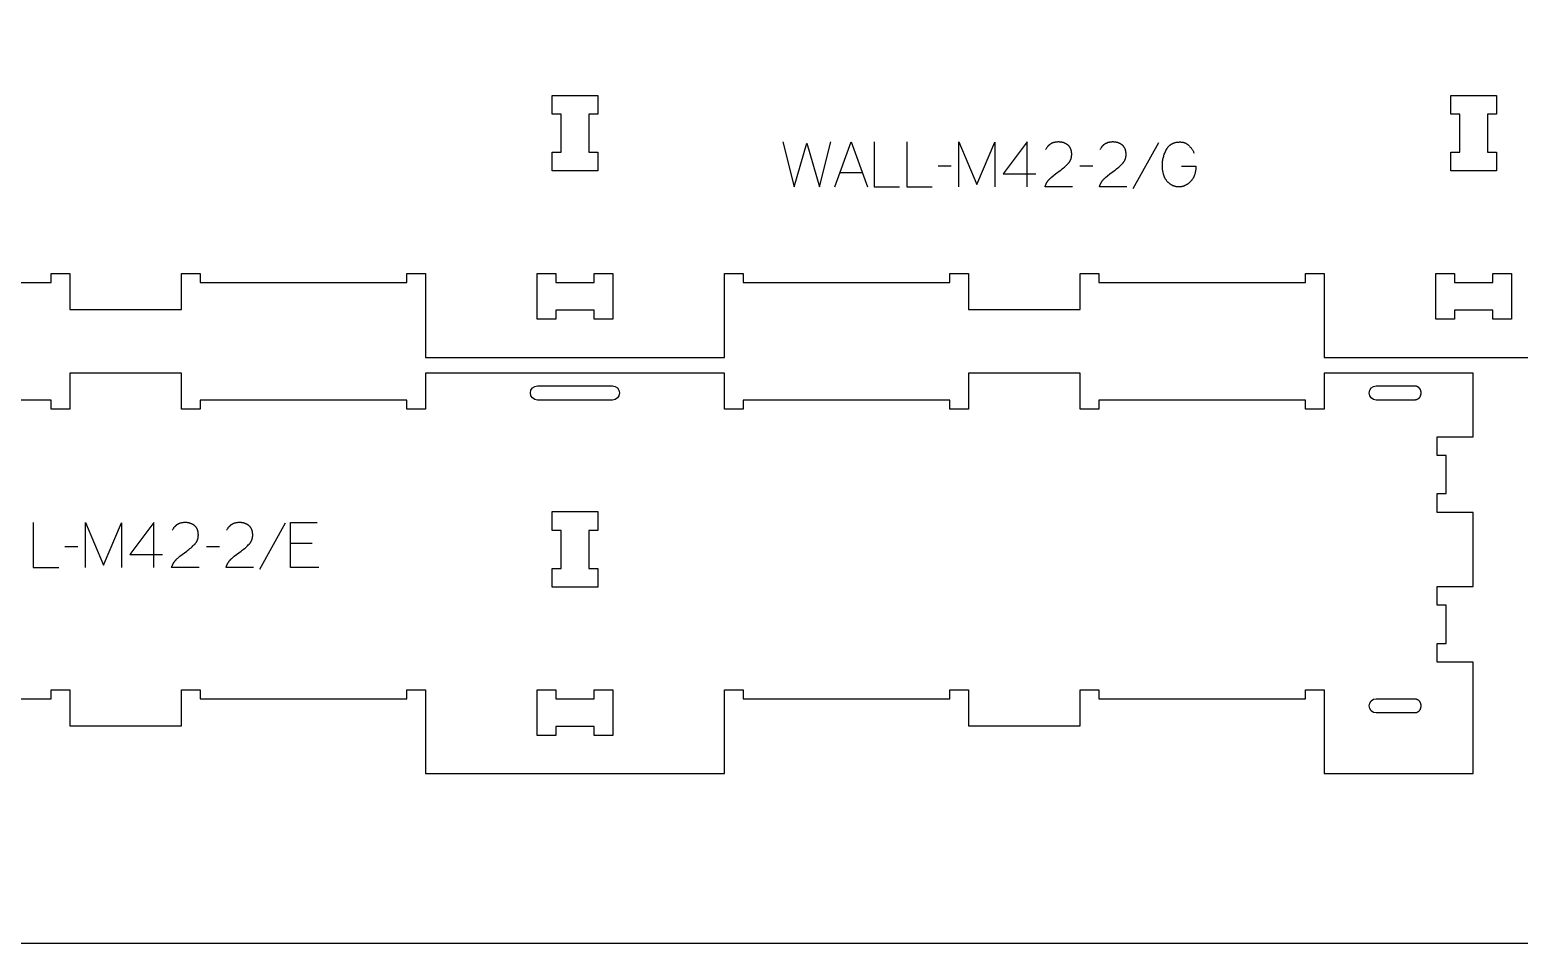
# Model space of a CAD drawing. Extents: x 0 to 4485, y 0 to 10771.
# Drawn here: x 958 to 1952, y 3029 to 3639 of the extents above; entities that cross this region are included whole.
import ezdxf

# ---------------------------------------------------------------- set-up
doc = ezdxf.new("R2010")
doc.units = 0
for name, color, linetype in [('0_SHEET_SPRUCEPLY_2440X122', 1, 'CONTINUOUS'), ('1_ANYTOOL_1MMDEEP_LABELS_S', 2, 'CONTINUOUS'), ('3_ANYTOOL_CUTTHROUGH_INSID', 4, 'CONTINUOUS'), ('4_ANYTOOL_CUTTHROUGH_OUTSI', 5, 'CONTINUOUS')]:
    doc.layers.add(name, color=color, linetype=linetype)

msp = doc.modelspace()

# ---------------------------------------------------------------- linework, layer by layer
at = {"layer": '0_SHEET_SPRUCEPLY_2440X122'}
msp.add_lwpolyline([(371.7, 4249.42), (371.7, 3029.42), (2811.7, 3029.42), (2811.7, 4249.42)], close=True, dxfattribs=at)
at = {"layer": '1_ANYTOOL_1MMDEEP_LABELS_S', "color": 2}
for points in [[(1460.43, 3564.5), (1468.15, 3534.5), (1476.59, 3563.6), (1485.08, 3534.5), (1492.58, 3564.5)], [(1495.15, 3534.5), (1506.03, 3564.5), (1517.09, 3534.5)], [(1521.38, 3564.5), (1521.38, 3534.5), (1538.48, 3534.5)], [(1543.19, 3564.5), (1543.19, 3534.5), (1560.29, 3534.5)], [(1578.08, 3534.5), (1578.08, 3564.5), (1590.08, 3536.13), (1602.08, 3564.37), (1602.08, 3534.5)], [(1623.63, 3534.5), (1623.68, 3564.54), (1607.65, 3543.16)], [(1653.85, 3534.54), (1635.55, 3534.58), (1635.69, 3535.04), (1635.77, 3535.26), (1635.85, 3535.49), (1635.94, 3535.71), (1636.03, 3535.92), (1636.12, 3536.14), (1636.22, 3536.35), (1636.32, 3536.56), (1636.42, 3536.77), (1636.53, 3536.97), (1636.64, 3537.18), (1636.75, 3537.38), (1636.87, 3537.58), (1636.99, 3537.77), (1637.12, 3537.96), (1637.25, 3538.16), (1637.38, 3538.34), (1637.51, 3538.53), (1637.65, 3538.71), (1637.79, 3538.9), (1637.94, 3539.07), (1638.09, 3539.25), (1638.24, 3539.43), (1638.4, 3539.6), (1638.56, 3539.77), (1638.72, 3539.93), (1638.89, 3540.1), (1639.06, 3540.26), (1639.24, 3540.42), (1639.6, 3540.73), (1641.07, 3541.95), (1642.56, 3543.14), (1644.07, 3544.3), (1645.6, 3545.43), (1646.35, 3545.99), (1647.08, 3546.56), (1647.8, 3547.13), (1648.48, 3547.72), (1649.15, 3548.31), (1649.8, 3548.91), (1650.42, 3549.52), (1651.02, 3550.14), (1651.16, 3550.3), (1651.3, 3550.46), (1651.44, 3550.62), (1651.57, 3550.78), (1651.7, 3550.95), (1651.82, 3551.11), (1651.94, 3551.28), (1652.05, 3551.46), (1652.16, 3551.63), (1652.26, 3551.81), (1652.36, 3551.99), (1652.45, 3552.17), (1652.54, 3552.35), (1652.63, 3552.54), (1652.71, 3552.73), (1652.79, 3552.92), (1652.86, 3553.11), (1652.92, 3553.3), (1652.99, 3553.5), (1653.04, 3553.7), (1653.1, 3553.9), (1653.15, 3554.11), (1653.19, 3554.31), (1653.23, 3554.52), (1653.26, 3554.73), (1653.29, 3554.94), (1653.32, 3555.16), (1653.34, 3555.38), (1653.35, 3555.6), (1653.37, 3555.82), (1653.37, 3556.04), (1653.38, 3556.27), (1653.37, 3556.52), (1653.37, 3556.77), (1653.35, 3557.01), (1653.34, 3557.25), (1653.31, 3557.48), (1653.29, 3557.71), (1653.25, 3557.94), (1653.22, 3558.16), (1653.18, 3558.38), (1653.13, 3558.6), (1653.08, 3558.81), (1653.02, 3559.02), (1652.96, 3559.22), (1652.89, 3559.43), (1652.82, 3559.62), (1652.74, 3559.82), (1652.66, 3560.01), (1652.58, 3560.19), (1652.48, 3560.37), (1652.39, 3560.55), (1652.29, 3560.73), (1652.18, 3560.9), (1652.07, 3561.06), (1651.95, 3561.23), (1651.83, 3561.39), (1651.71, 3561.54), (1651.58, 3561.69), (1651.44, 3561.84), (1651.3, 3561.99), (1651.15, 3562.13), (1651, 3562.27), (1650.85, 3562.4), (1650.69, 3562.53), (1650.53, 3562.65), (1650.36, 3562.77), (1650.19, 3562.89), (1650.02, 3563), (1649.85, 3563.11), (1649.68, 3563.22), (1649.5, 3563.32), (1649.32, 3563.41), (1649.14, 3563.51), (1648.95, 3563.59), (1648.76, 3563.68), (1648.57, 3563.76), (1648.38, 3563.83), (1648.18, 3563.91), (1647.99, 3563.97), (1647.79, 3564.04), (1647.58, 3564.1), (1647.38, 3564.15), (1647.17, 3564.2), (1646.96, 3564.25), (1646.74, 3564.29), (1646.53, 3564.33), (1646.31, 3564.37), (1646.09, 3564.4), (1645.86, 3564.42), (1645.63, 3564.45), (1645.4, 3564.47), (1645.17, 3564.48), (1644.94, 3564.49), (1644.46, 3564.5), (1644.09, 3564.49), (1643.74, 3564.48), (1643.38, 3564.45), (1643.03, 3564.42), (1642.69, 3564.37), (1642.36, 3564.32), (1642.03, 3564.25), (1641.71, 3564.18), (1641.4, 3564.09), (1641.24, 3564.05), (1641.09, 3564), (1640.94, 3563.95), (1640.79, 3563.9), (1640.64, 3563.84), (1640.5, 3563.78), (1640.35, 3563.72), (1640.21, 3563.66), (1640.07, 3563.59), (1639.93, 3563.52), (1639.79, 3563.45), (1639.65, 3563.38), (1639.52, 3563.3), (1639.38, 3563.22), (1639.25, 3563.14), (1639.12, 3563.06), (1638.99, 3562.97), (1638.87, 3562.88), (1638.74, 3562.79), (1638.62, 3562.7), (1638.49, 3562.6), (1638.37, 3562.51), (1638.26, 3562.41), (1638.14, 3562.3), (1638.02, 3562.2), (1637.91, 3562.09), (1637.8, 3561.98), (1637.69, 3561.86), (1637.58, 3561.75), (1637.47, 3561.63), (1637.36, 3561.51), (1637.26, 3561.39), (1637.06, 3561.13), (1636.86, 3560.87), (1636.67, 3560.59), (1636.49, 3560.31), (1636.31, 3560.02), (1636.14, 3559.71), (1635.98, 3559.4)], [(1690.15, 3534.54), (1671.85, 3534.58), (1671.99, 3535.04), (1672.07, 3535.26), (1672.15, 3535.49), (1672.24, 3535.71), (1672.33, 3535.92), (1672.42, 3536.14), (1672.52, 3536.35), (1672.62, 3536.56), (1672.72, 3536.77), (1672.83, 3536.97), (1672.94, 3537.18), (1673.05, 3537.38), (1673.17, 3537.58), (1673.29, 3537.77), (1673.42, 3537.96), (1673.55, 3538.16), (1673.68, 3538.34), (1673.81, 3538.53), (1673.95, 3538.71), (1674.09, 3538.9), (1674.24, 3539.07), (1674.39, 3539.25), (1674.54, 3539.43), (1674.7, 3539.6), (1674.86, 3539.77), (1675.02, 3539.93), (1675.19, 3540.1), (1675.36, 3540.26), (1675.54, 3540.42), (1675.9, 3540.73), (1677.37, 3541.95), (1678.86, 3543.14), (1680.37, 3544.3), (1681.9, 3545.43), (1682.65, 3545.99), (1683.38, 3546.56), (1684.1, 3547.13), (1684.78, 3547.72), (1685.45, 3548.31), (1686.1, 3548.91), (1686.72, 3549.52), (1687.32, 3550.14), (1687.46, 3550.3), (1687.6, 3550.46), (1687.74, 3550.62), (1687.87, 3550.78), (1688, 3550.95), (1688.12, 3551.11), (1688.24, 3551.28), (1688.35, 3551.46), (1688.46, 3551.63), (1688.56, 3551.81), (1688.66, 3551.99), (1688.75, 3552.17), (1688.84, 3552.35), (1688.93, 3552.54), (1689.01, 3552.73), (1689.09, 3552.92), (1689.16, 3553.11), (1689.22, 3553.3), (1689.29, 3553.5), (1689.34, 3553.7), (1689.4, 3553.9), (1689.45, 3554.11), (1689.49, 3554.31), (1689.53, 3554.52), (1689.56, 3554.73), (1689.59, 3554.94), (1689.62, 3555.16), (1689.64, 3555.38), (1689.65, 3555.6), (1689.67, 3555.82), (1689.67, 3556.04), (1689.68, 3556.27), (1689.67, 3556.52), (1689.67, 3556.77), (1689.65, 3557.01), (1689.64, 3557.25), (1689.61, 3557.48), (1689.59, 3557.71), (1689.55, 3557.94), (1689.52, 3558.16), (1689.48, 3558.38), (1689.43, 3558.6), (1689.38, 3558.81), (1689.32, 3559.02), (1689.26, 3559.22), (1689.19, 3559.43), (1689.12, 3559.62), (1689.04, 3559.82), (1688.96, 3560.01), (1688.88, 3560.19), (1688.78, 3560.37), (1688.69, 3560.55), (1688.59, 3560.73), (1688.48, 3560.9), (1688.37, 3561.06), (1688.25, 3561.23), (1688.13, 3561.39), (1688.01, 3561.54), (1687.88, 3561.69), (1687.74, 3561.84), (1687.6, 3561.99), (1687.45, 3562.13), (1687.3, 3562.27), (1687.15, 3562.4), (1686.99, 3562.53), (1686.83, 3562.65), (1686.66, 3562.77), (1686.49, 3562.89), (1686.32, 3563), (1686.15, 3563.11), (1685.98, 3563.22), (1685.8, 3563.32), (1685.62, 3563.41), (1685.44, 3563.51), (1685.25, 3563.59), (1685.06, 3563.68), (1684.87, 3563.76), (1684.68, 3563.83), (1684.48, 3563.91), (1684.29, 3563.97), (1684.09, 3564.04), (1683.88, 3564.1), (1683.68, 3564.15), (1683.47, 3564.2), (1683.26, 3564.25), (1683.04, 3564.29), (1682.83, 3564.33), (1682.61, 3564.37), (1682.39, 3564.4), (1682.16, 3564.42), (1681.93, 3564.45), (1681.7, 3564.47), (1681.47, 3564.48), (1681.24, 3564.49), (1680.76, 3564.5), (1680.39, 3564.49), (1680.04, 3564.48), (1679.68, 3564.45), (1679.33, 3564.42), (1678.99, 3564.37), (1678.66, 3564.32), (1678.33, 3564.25), (1678.01, 3564.18), (1677.7, 3564.09), (1677.54, 3564.05), (1677.39, 3564), (1677.24, 3563.95), (1677.09, 3563.9), (1676.94, 3563.84), (1676.8, 3563.78), (1676.65, 3563.72), (1676.51, 3563.66), (1676.37, 3563.59), (1676.23, 3563.52), (1676.09, 3563.45), (1675.95, 3563.38), (1675.82, 3563.3), (1675.68, 3563.22), (1675.55, 3563.14), (1675.42, 3563.06), (1675.29, 3562.97), (1675.17, 3562.88), (1675.04, 3562.79), (1674.92, 3562.7), (1674.79, 3562.6), (1674.67, 3562.51), (1674.56, 3562.41), (1674.44, 3562.3), (1674.32, 3562.2), (1674.21, 3562.09), (1674.1, 3561.98), (1673.99, 3561.86), (1673.88, 3561.75), (1673.77, 3561.63), (1673.66, 3561.51), (1673.56, 3561.39), (1673.36, 3561.13), (1673.16, 3560.87), (1672.97, 3560.59), (1672.79, 3560.31), (1672.61, 3560.02), (1672.44, 3559.71), (1672.28, 3559.4)], [(1711.36, 3564.03), (1694.18, 3533.26)], [(1726.58, 3548.3), (1736.35, 3548.26), (1736.31, 3547.43), (1736.25, 3546.62), (1736.21, 3546.23), (1736.16, 3545.85), (1736.11, 3545.47), (1736.05, 3545.09), (1735.98, 3544.72), (1735.91, 3544.36), (1735.83, 3544.01), (1735.75, 3543.66), (1735.65, 3543.32), (1735.55, 3542.98), (1735.45, 3542.65), (1735.33, 3542.33), (1735.22, 3542.01), (1735.09, 3541.7), (1734.96, 3541.4), (1734.82, 3541.1), (1734.67, 3540.81), (1734.52, 3540.52), (1734.36, 3540.24), (1734.2, 3539.97), (1734.03, 3539.7), (1733.85, 3539.44), (1733.66, 3539.19), (1733.47, 3538.94), (1733.27, 3538.7), (1733.07, 3538.46), (1732.86, 3538.24), (1732.64, 3538.01), (1732.42, 3537.8), (1732.2, 3537.59), (1731.97, 3537.38), (1731.75, 3537.19), (1731.52, 3537), (1731.29, 3536.82), (1731.06, 3536.64), (1730.83, 3536.47), (1730.6, 3536.31), (1730.37, 3536.16), (1730.14, 3536.01), (1729.9, 3535.87), (1729.66, 3535.73), (1729.43, 3535.6), (1729.19, 3535.48), (1728.95, 3535.37), (1728.71, 3535.26), (1728.47, 3535.16), (1728.22, 3535.06), (1727.98, 3534.98), (1727.73, 3534.9), (1727.48, 3534.82), (1727.24, 3534.75), (1726.99, 3534.69), (1726.74, 3534.64), (1726.48, 3534.59), (1726.23, 3534.55), (1725.98, 3534.52), (1725.72, 3534.49), (1725.46, 3534.47), (1725.21, 3534.46), (1724.95, 3534.46), (1724.69, 3534.46), (1724.43, 3534.46), (1724.17, 3534.48), (1723.92, 3534.5), (1723.67, 3534.53), (1723.41, 3534.57), (1723.16, 3534.61), (1722.91, 3534.66), (1722.67, 3534.72), (1722.42, 3534.78), (1722.18, 3534.85), (1721.93, 3534.93), (1721.69, 3535.01), (1721.45, 3535.11), (1721.21, 3535.21), (1720.97, 3535.31), (1720.74, 3535.43), (1720.5, 3535.55), (1720.27, 3535.67), (1720.04, 3535.81), (1719.8, 3535.95), (1719.58, 3536.1), (1719.35, 3536.25), (1719.12, 3536.42), (1718.9, 3536.59), (1718.67, 3536.76), (1718.45, 3536.95), (1718.23, 3537.14), (1718.01, 3537.33), (1717.79, 3537.54), (1717.58, 3537.75), (1717.36, 3537.97), (1717.15, 3538.2), (1716.95, 3538.43), (1716.75, 3538.67), (1716.56, 3538.92), (1716.37, 3539.18), (1716.2, 3539.44), (1716.03, 3539.71), (1715.86, 3539.99), (1715.7, 3540.28), (1715.55, 3540.57), (1715.41, 3540.88), (1715.27, 3541.19), (1715.14, 3541.5), (1715.02, 3541.83), (1714.9, 3542.16), (1714.79, 3542.5), (1714.69, 3542.85), (1714.59, 3543.21), (1714.5, 3543.57), (1714.41, 3543.94), (1714.34, 3544.32), (1714.27, 3544.7), (1714.2, 3545.1), (1714.15, 3545.5), (1714.1, 3545.91), (1714.05, 3546.32), (1713.99, 3547.18), (1713.95, 3548.07), (1713.93, 3548.98), (1713.94, 3549.66), (1713.97, 3550.34), (1714.03, 3551.01), (1714.1, 3551.68), (1714.19, 3552.35), (1714.31, 3553.01), (1714.45, 3553.67), (1714.6, 3554.33), (1714.78, 3554.98), (1714.98, 3555.63), (1715.2, 3556.28), (1715.44, 3556.92), (1715.7, 3557.56), (1715.98, 3558.2), (1716.29, 3558.83), (1716.61, 3559.46), (1716.78, 3559.77), (1716.96, 3560.07), (1717.15, 3560.36), (1717.34, 3560.64), (1717.54, 3560.91), (1717.64, 3561.04), (1717.74, 3561.17), (1717.85, 3561.3), (1717.96, 3561.42), (1718.07, 3561.55), (1718.18, 3561.67), (1718.29, 3561.78), (1718.41, 3561.9), (1718.52, 3562.01), (1718.64, 3562.12), (1718.76, 3562.23), (1718.89, 3562.33), (1719.01, 3562.43), (1719.14, 3562.53), (1719.26, 3562.63), (1719.39, 3562.72), (1719.52, 3562.82), (1719.66, 3562.9), (1719.79, 3562.99), (1719.93, 3563.08), (1720.07, 3563.16), (1720.21, 3563.24), (1720.35, 3563.32), (1720.49, 3563.39), (1720.64, 3563.46), (1720.78, 3563.53), (1720.93, 3563.6), (1721.08, 3563.67), (1721.24, 3563.73), (1721.39, 3563.79), (1721.55, 3563.85), (1721.71, 3563.9), (1722.03, 3564.01), (1722.35, 3564.1), (1722.69, 3564.18), (1723.03, 3564.26), (1723.38, 3564.32), (1723.74, 3564.38), (1724.1, 3564.42), (1724.48, 3564.45), (1724.85, 3564.48), (1725.24, 3564.49), (1725.63, 3564.5), (1725.86, 3564.5), (1726.08, 3564.49), (1726.3, 3564.48), (1726.51, 3564.46), (1726.72, 3564.44), (1726.94, 3564.42), (1727.14, 3564.39), (1727.35, 3564.36), (1727.55, 3564.32), (1727.75, 3564.28), (1727.95, 3564.23), (1728.14, 3564.18), (1728.33, 3564.12), (1728.52, 3564.06), (1728.71, 3564), (1728.9, 3563.93), (1729.08, 3563.86), (1729.26, 3563.78), (1729.43, 3563.7), (1729.61, 3563.61), (1729.78, 3563.52), (1729.94, 3563.42), (1730.11, 3563.32), (1730.27, 3563.22), (1730.43, 3563.11), (1730.59, 3563), (1730.75, 3562.88), (1730.9, 3562.76), (1731.05, 3562.63), (1731.2, 3562.5), (1731.34, 3562.37), (1731.48, 3562.23), (1731.76, 3561.94), (1732.03, 3561.65), (1732.3, 3561.35), (1732.56, 3561.05), (1732.81, 3560.75), (1733.05, 3560.44), (1733.29, 3560.12), (1733.52, 3559.81), (1733.75, 3559.48), (1733.97, 3559.15), (1734.18, 3558.82), (1734.39, 3558.48), (1734.59, 3558.14), (1734.78, 3557.79), (1734.97, 3557.44), (1735.15, 3557.08)], [(1498.62, 3544.06), (1513.53, 3544.06)], [(1572.93, 3548.38), (1564.15, 3548.3)], [(1607.65, 3543.16), (1629.42, 3543.16)], [(1667.56, 3548.38), (1658.78, 3548.3)], [(960.09, 3310.34), (960.09, 3280.34), (977.19, 3280.34)], [(994.97, 3280.34), (994.97, 3310.34), (1006.97, 3281.97), (1018.97, 3310.21), (1018.97, 3280.34)], [(1040.53, 3280.34), (1040.57, 3310.38), (1024.55, 3289)], [(1070.75, 3280.38), (1052.45, 3280.43), (1052.59, 3280.88), (1052.67, 3281.11), (1052.75, 3281.33), (1052.84, 3281.55), (1052.93, 3281.77), (1053.02, 3281.98), (1053.12, 3282.19), (1053.22, 3282.4), (1053.32, 3282.61), (1053.43, 3282.82), (1053.54, 3283.02), (1053.65, 3283.22), (1053.77, 3283.42), (1053.89, 3283.61), (1054.01, 3283.81), (1054.14, 3284), (1054.28, 3284.19), (1054.41, 3284.37), (1054.55, 3284.56), (1054.69, 3284.74), (1054.84, 3284.92), (1054.99, 3285.09), (1055.14, 3285.27), (1055.3, 3285.44), (1055.46, 3285.61), (1055.62, 3285.78), (1055.79, 3285.94), (1055.96, 3286.1), (1056.14, 3286.26), (1056.5, 3286.58), (1057.97, 3287.79), (1059.46, 3288.98), (1060.97, 3290.14), (1062.5, 3291.27), (1063.25, 3291.83), (1063.98, 3292.4), (1064.69, 3292.98), (1065.38, 3293.56), (1066.05, 3294.16), (1066.69, 3294.76), (1067.32, 3295.37), (1067.92, 3295.98), (1068.06, 3296.14), (1068.2, 3296.3), (1068.34, 3296.46), (1068.47, 3296.62), (1068.6, 3296.79), (1068.72, 3296.96), (1068.84, 3297.13), (1068.95, 3297.3), (1069.06, 3297.47), (1069.16, 3297.65), (1069.26, 3297.83), (1069.35, 3298.01), (1069.44, 3298.19), (1069.53, 3298.38), (1069.61, 3298.57), (1069.68, 3298.76), (1069.76, 3298.95), (1069.82, 3299.15), (1069.88, 3299.34), (1069.94, 3299.54), (1070, 3299.74), (1070.04, 3299.95), (1070.09, 3300.15), (1070.13, 3300.36), (1070.16, 3300.57), (1070.19, 3300.79), (1070.22, 3301), (1070.24, 3301.22), (1070.25, 3301.44), (1070.26, 3301.66), (1070.27, 3301.89), (1070.27, 3302.11), (1070.27, 3302.36), (1070.26, 3302.61), (1070.25, 3302.85), (1070.23, 3303.09), (1070.21, 3303.32), (1070.18, 3303.55), (1070.15, 3303.78), (1070.12, 3304.01), (1070.07, 3304.23), (1070.03, 3304.44), (1069.97, 3304.65), (1069.92, 3304.86), (1069.86, 3305.07), (1069.79, 3305.27), (1069.72, 3305.47), (1069.64, 3305.66), (1069.56, 3305.85), (1069.47, 3306.03), (1069.38, 3306.22), (1069.29, 3306.39), (1069.18, 3306.57), (1069.08, 3306.74), (1068.97, 3306.91), (1068.85, 3307.07), (1068.73, 3307.23), (1068.6, 3307.39), (1068.47, 3307.54), (1068.34, 3307.69), (1068.2, 3307.83), (1068.05, 3307.97), (1067.9, 3308.11), (1067.75, 3308.24), (1067.59, 3308.37), (1067.42, 3308.49), (1067.26, 3308.62), (1067.09, 3308.73), (1066.92, 3308.85), (1066.75, 3308.95), (1066.58, 3309.06), (1066.4, 3309.16), (1066.22, 3309.26), (1066.04, 3309.35), (1065.85, 3309.44), (1065.66, 3309.52), (1065.47, 3309.6), (1065.28, 3309.68), (1065.08, 3309.75), (1064.88, 3309.82), (1064.68, 3309.88), (1064.48, 3309.94), (1064.27, 3309.99), (1064.07, 3310.05), (1063.85, 3310.09), (1063.64, 3310.14), (1063.42, 3310.17), (1063.2, 3310.21), (1062.98, 3310.24), (1062.76, 3310.27), (1062.53, 3310.29), (1062.3, 3310.31), (1062.07, 3310.32), (1061.84, 3310.33), (1061.36, 3310.34), (1060.99, 3310.34), (1060.63, 3310.32), (1060.28, 3310.3), (1059.93, 3310.26), (1059.59, 3310.22), (1059.26, 3310.16), (1058.93, 3310.1), (1058.61, 3310.02), (1058.3, 3309.94), (1058.14, 3309.89), (1057.99, 3309.84), (1057.84, 3309.79), (1057.69, 3309.74), (1057.54, 3309.68), (1057.39, 3309.62), (1057.25, 3309.56), (1057.11, 3309.5), (1056.96, 3309.43), (1056.82, 3309.36), (1056.69, 3309.29), (1056.55, 3309.22), (1056.41, 3309.14), (1056.28, 3309.07), (1056.15, 3308.98), (1056.02, 3308.9), (1055.89, 3308.82), (1055.76, 3308.73), (1055.64, 3308.64), (1055.51, 3308.54), (1055.39, 3308.45), (1055.27, 3308.35), (1055.15, 3308.25), (1055.04, 3308.14), (1054.92, 3308.04), (1054.81, 3307.93), (1054.7, 3307.82), (1054.58, 3307.71), (1054.48, 3307.59), (1054.37, 3307.47), (1054.26, 3307.35), (1054.16, 3307.23), (1053.96, 3306.97), (1053.76, 3306.71), (1053.57, 3306.44), (1053.39, 3306.15), (1053.21, 3305.86), (1053.04, 3305.55), (1052.87, 3305.24)], [(1107.05, 3280.38), (1088.75, 3280.43), (1088.89, 3280.88), (1088.97, 3281.11), (1089.05, 3281.33), (1089.14, 3281.55), (1089.23, 3281.77), (1089.32, 3281.98), (1089.42, 3282.19), (1089.52, 3282.4), (1089.62, 3282.61), (1089.73, 3282.82), (1089.84, 3283.02), (1089.95, 3283.22), (1090.07, 3283.42), (1090.19, 3283.61), (1090.31, 3283.81), (1090.44, 3284), (1090.58, 3284.19), (1090.71, 3284.37), (1090.85, 3284.56), (1090.99, 3284.74), (1091.14, 3284.92), (1091.29, 3285.09), (1091.44, 3285.27), (1091.6, 3285.44), (1091.76, 3285.61), (1091.92, 3285.78), (1092.09, 3285.94), (1092.26, 3286.1), (1092.44, 3286.26), (1092.8, 3286.58), (1094.27, 3287.79), (1095.76, 3288.98), (1097.27, 3290.14), (1098.8, 3291.27), (1099.55, 3291.83), (1100.28, 3292.4), (1100.99, 3292.98), (1101.68, 3293.56), (1102.35, 3294.16), (1102.99, 3294.76), (1103.62, 3295.37), (1104.22, 3295.98), (1104.36, 3296.14), (1104.5, 3296.3), (1104.64, 3296.46), (1104.77, 3296.62), (1104.9, 3296.79), (1105.02, 3296.96), (1105.14, 3297.13), (1105.25, 3297.3), (1105.36, 3297.47), (1105.46, 3297.65), (1105.56, 3297.83), (1105.65, 3298.01), (1105.74, 3298.19), (1105.83, 3298.38), (1105.91, 3298.57), (1105.98, 3298.76), (1106.06, 3298.95), (1106.12, 3299.15), (1106.18, 3299.34), (1106.24, 3299.54), (1106.3, 3299.74), (1106.34, 3299.95), (1106.39, 3300.15), (1106.43, 3300.36), (1106.46, 3300.57), (1106.49, 3300.79), (1106.52, 3301), (1106.54, 3301.22), (1106.55, 3301.44), (1106.56, 3301.66), (1106.57, 3301.89), (1106.57, 3302.11), (1106.57, 3302.36), (1106.56, 3302.61), (1106.55, 3302.85), (1106.53, 3303.09), (1106.51, 3303.32), (1106.48, 3303.55), (1106.45, 3303.78), (1106.42, 3304.01), (1106.37, 3304.23), (1106.33, 3304.44), (1106.27, 3304.65), (1106.22, 3304.86), (1106.16, 3305.07), (1106.09, 3305.27), (1106.02, 3305.47), (1105.94, 3305.66), (1105.86, 3305.85), (1105.77, 3306.03), (1105.68, 3306.22), (1105.59, 3306.39), (1105.48, 3306.57), (1105.38, 3306.74), (1105.27, 3306.91), (1105.15, 3307.07), (1105.03, 3307.23), (1104.9, 3307.39), (1104.77, 3307.54), (1104.64, 3307.69), (1104.5, 3307.83), (1104.35, 3307.97), (1104.2, 3308.11), (1104.05, 3308.24), (1103.89, 3308.37), (1103.72, 3308.49), (1103.56, 3308.62), (1103.39, 3308.73), (1103.22, 3308.85), (1103.05, 3308.95), (1102.88, 3309.06), (1102.7, 3309.16), (1102.52, 3309.26), (1102.34, 3309.35), (1102.15, 3309.44), (1101.96, 3309.52), (1101.77, 3309.6), (1101.58, 3309.68), (1101.38, 3309.75), (1101.18, 3309.82), (1100.98, 3309.88), (1100.78, 3309.94), (1100.57, 3309.99), (1100.37, 3310.05), (1100.15, 3310.09), (1099.94, 3310.14), (1099.72, 3310.17), (1099.5, 3310.21), (1099.28, 3310.24), (1099.06, 3310.27), (1098.83, 3310.29), (1098.6, 3310.31), (1098.37, 3310.32), (1098.14, 3310.33), (1097.66, 3310.34), (1097.29, 3310.34), (1096.93, 3310.32), (1096.58, 3310.3), (1096.23, 3310.26), (1095.89, 3310.22), (1095.56, 3310.16), (1095.23, 3310.1), (1094.91, 3310.02), (1094.6, 3309.94), (1094.44, 3309.89), (1094.29, 3309.84), (1094.14, 3309.79), (1093.99, 3309.74), (1093.84, 3309.68), (1093.69, 3309.62), (1093.55, 3309.56), (1093.41, 3309.5), (1093.26, 3309.43), (1093.12, 3309.36), (1092.99, 3309.29), (1092.85, 3309.22), (1092.71, 3309.14), (1092.58, 3309.07), (1092.45, 3308.98), (1092.32, 3308.9), (1092.19, 3308.82), (1092.06, 3308.73), (1091.94, 3308.64), (1091.81, 3308.54), (1091.69, 3308.45), (1091.57, 3308.35), (1091.45, 3308.25), (1091.34, 3308.14), (1091.22, 3308.04), (1091.11, 3307.93), (1091, 3307.82), (1090.88, 3307.71), (1090.78, 3307.59), (1090.67, 3307.47), (1090.56, 3307.35), (1090.46, 3307.23), (1090.26, 3306.97), (1090.06, 3306.71), (1089.87, 3306.44), (1089.69, 3306.15), (1089.51, 3305.86), (1089.34, 3305.55), (1089.17, 3305.24)], [(1128.26, 3309.87), (1111.07, 3279.1)], [(1150.63, 3280.34), (1131.69, 3280.34), (1131.69, 3310.34), (1149.52, 3310.34)], [(989.83, 3294.23), (981.05, 3294.14)], [(1084.46, 3294.23), (1075.67, 3294.14)], [(1146.35, 3296.41), (1131.69, 3296.41)], [(1024.55, 3289), (1046.32, 3289)]]:
    msp.add_lwpolyline(points, dxfattribs=at)
at = {"layer": '3_ANYTOOL_CUTTHROUGH_INSID', "color": 4}
for points in [[(1312.45, 3557.63), (1312.45, 3583.13), (1306.45, 3583.13), (1306.45, 3595.63), (1336.95, 3595.63), (1336.95, 3583.13), (1330.95, 3583.13), (1330.95, 3557.63), (1336.95, 3557.63), (1336.95, 3545.13), (1306.45, 3545.13), (1306.45, 3557.63)], [(1912.45, 3557.63), (1912.45, 3583.13), (1906.45, 3583.13), (1906.45, 3595.63), (1936.95, 3595.63), (1936.95, 3583.13), (1930.95, 3583.13), (1930.95, 3557.63), (1936.95, 3557.63), (1936.95, 3545.13), (1906.45, 3545.13), (1906.45, 3557.63)], [(1334.45, 3452.17), (1308.95, 3452.17), (1308.95, 3446.17), (1296.45, 3446.17), (1296.45, 3476.67), (1308.95, 3476.67), (1308.95, 3470.67), (1334.45, 3470.67), (1334.45, 3476.67), (1346.95, 3476.67), (1346.95, 3446.17), (1334.45, 3446.17)], [(1934.45, 3452.17), (1908.95, 3452.17), (1908.95, 3446.17), (1896.45, 3446.17), (1896.45, 3476.67), (1908.95, 3476.67), (1908.95, 3470.67), (1934.45, 3470.67), (1934.45, 3476.67), (1946.95, 3476.67), (1946.95, 3446.17), (1934.45, 3446.17)], [(1312.45, 3279.63), (1312.45, 3305.13), (1306.45, 3305.13), (1306.45, 3317.63), (1336.95, 3317.63), (1336.95, 3305.13), (1330.95, 3305.13), (1330.95, 3279.63), (1336.95, 3279.63), (1336.95, 3267.13), (1306.45, 3267.13), (1306.45, 3279.63)], [(1334.45, 3174.17), (1308.95, 3174.17), (1308.95, 3168.17), (1296.45, 3168.17), (1296.45, 3198.67), (1308.95, 3198.67), (1308.95, 3192.67), (1334.45, 3192.67), (1334.45, 3198.67), (1346.95, 3198.67), (1346.95, 3168.17), (1334.45, 3168.17)]]:
    msp.add_lwpolyline(points, close=True, dxfattribs=at)
for points in [[(1296.7, 3401.67), (1346.7, 3401.67, -1), (1346.7, 3392.17), (1296.7, 3392.17, -1)], [(1856.7, 3401.67), (1882.44, 3401.67), (1882.54, 3401.67), (1882.64, 3401.67), (1882.74, 3401.66), (1882.83, 3401.65), (1882.93, 3401.64), (1883.03, 3401.62), (1883.12, 3401.61), (1883.22, 3401.59), (1883.32, 3401.56), (1883.42, 3401.54), (1883.52, 3401.51), (1883.61, 3401.47), (1883.71, 3401.44), (1883.81, 3401.4), (1883.9, 3401.36), (1883.99, 3401.32), (1884.09, 3401.27), (1884.18, 3401.22), (1884.28, 3401.17), (1884.37, 3401.11), (1884.46, 3401.05), (1884.55, 3400.99), (1884.63, 3400.93), (1884.72, 3400.86), (1884.8, 3400.79), (1884.89, 3400.72), (1884.97, 3400.64), (1885.05, 3400.57), (1885.13, 3400.49), (1885.2, 3400.41), (1885.27, 3400.32), (1885.35, 3400.24), (1885.42, 3400.15), (1885.48, 3400.06), (1885.55, 3399.96), (1885.61, 3399.87), (1885.67, 3399.78), (1885.73, 3399.68), (1885.79, 3399.58), (1885.84, 3399.48), (1885.9, 3399.38), (1885.95, 3399.28), (1885.99, 3399.17), (1886.04, 3399.07), (1886.08, 3398.96), (1886.12, 3398.86), (1886.16, 3398.75), (1886.19, 3398.64), (1886.23, 3398.53), (1886.26, 3398.43), (1886.28, 3398.32), (1886.31, 3398.21), (1886.33, 3398.1), (1886.35, 3397.99), (1886.37, 3397.88), (1886.39, 3397.77), (1886.41, 3397.67), (1886.42, 3397.56), (1886.43, 3397.46), (1886.44, 3397.35), (1886.44, 3397.24), (1886.45, 3397.14), (1886.45, 3397.03), (1886.45, 3396.92), (1886.45, 3396.82), (1886.45, 3396.71), (1886.44, 3396.6), (1886.44, 3396.5), (1886.43, 3396.39), (1886.42, 3396.28), (1886.41, 3396.18), (1886.39, 3396.07), (1886.37, 3395.96), (1886.35, 3395.85), (1886.33, 3395.74), (1886.31, 3395.63), (1886.28, 3395.52), (1886.26, 3395.42), (1886.23, 3395.31), (1886.19, 3395.2), (1886.16, 3395.1), (1886.12, 3394.99), (1886.08, 3394.88), (1886.04, 3394.78), (1885.99, 3394.67), (1885.95, 3394.57), (1885.9, 3394.47), (1885.84, 3394.36), (1885.79, 3394.27), (1885.73, 3394.17), (1885.67, 3394.07), (1885.61, 3393.97), (1885.55, 3393.88), (1885.48, 3393.79), (1885.42, 3393.7), (1885.35, 3393.61), (1885.27, 3393.52), (1885.2, 3393.44), (1885.13, 3393.36), (1885.05, 3393.28), (1884.97, 3393.2), (1884.89, 3393.13), (1884.8, 3393.05), (1884.72, 3392.98), (1884.63, 3392.92), (1884.55, 3392.85), (1884.46, 3392.79), (1884.37, 3392.73), (1884.28, 3392.68), (1884.18, 3392.62), (1884.09, 3392.57), (1883.99, 3392.53), (1883.9, 3392.48), (1883.81, 3392.44), (1883.71, 3392.4), (1883.61, 3392.37), (1883.52, 3392.34), (1883.42, 3392.31), (1883.32, 3392.28), (1883.22, 3392.26), (1883.12, 3392.24), (1883.03, 3392.22), (1882.93, 3392.21), (1882.83, 3392.19), (1882.74, 3392.18), (1882.64, 3392.18), (1882.54, 3392.17), (1882.44, 3392.17), (1856.7, 3392.17, -1)], [(1856.7, 3183.17, -1), (1856.7, 3192.67), (1882.44, 3192.67), (1882.54, 3192.67), (1882.64, 3192.67), (1882.74, 3192.66), (1882.83, 3192.65), (1882.93, 3192.64), (1883.03, 3192.62), (1883.12, 3192.61), (1883.22, 3192.59), (1883.32, 3192.56), (1883.42, 3192.54), (1883.52, 3192.51), (1883.61, 3192.47), (1883.71, 3192.44), (1883.81, 3192.4), (1883.9, 3192.36), (1883.99, 3192.32), (1884.09, 3192.27), (1884.18, 3192.22), (1884.28, 3192.17), (1884.37, 3192.11), (1884.46, 3192.05), (1884.55, 3191.99), (1884.63, 3191.93), (1884.72, 3191.86), (1884.8, 3191.79), (1884.89, 3191.72), (1884.97, 3191.64), (1885.05, 3191.57), (1885.13, 3191.49), (1885.2, 3191.41), (1885.27, 3191.32), (1885.35, 3191.24), (1885.42, 3191.15), (1885.48, 3191.06), (1885.55, 3190.96), (1885.61, 3190.87), (1885.67, 3190.78), (1885.73, 3190.68), (1885.79, 3190.58), (1885.84, 3190.48), (1885.9, 3190.38), (1885.95, 3190.28), (1885.99, 3190.17), (1886.04, 3190.07), (1886.08, 3189.96), (1886.12, 3189.86), (1886.16, 3189.75), (1886.19, 3189.64), (1886.23, 3189.53), (1886.26, 3189.43), (1886.28, 3189.32), (1886.31, 3189.21), (1886.33, 3189.1), (1886.35, 3188.99), (1886.37, 3188.88), (1886.39, 3188.77), (1886.41, 3188.67), (1886.42, 3188.56), (1886.43, 3188.46), (1886.44, 3188.35), (1886.44, 3188.24), (1886.45, 3188.14), (1886.45, 3188.03), (1886.45, 3187.92), (1886.45, 3187.82), (1886.45, 3187.71), (1886.44, 3187.6), (1886.44, 3187.5), (1886.43, 3187.39), (1886.42, 3187.28), (1886.41, 3187.18), (1886.39, 3187.07), (1886.37, 3186.96), (1886.35, 3186.85), (1886.33, 3186.74), (1886.31, 3186.63), (1886.28, 3186.52), (1886.26, 3186.42), (1886.23, 3186.31), (1886.19, 3186.2), (1886.16, 3186.1), (1886.12, 3185.99), (1886.08, 3185.88), (1886.04, 3185.78), (1885.99, 3185.67), (1885.95, 3185.57), (1885.9, 3185.47), (1885.84, 3185.36), (1885.79, 3185.27), (1885.73, 3185.17), (1885.67, 3185.07), (1885.61, 3184.97), (1885.55, 3184.88), (1885.48, 3184.79), (1885.42, 3184.7), (1885.35, 3184.61), (1885.27, 3184.52), (1885.2, 3184.44), (1885.13, 3184.36), (1885.05, 3184.28), (1884.97, 3184.2), (1884.89, 3184.13), (1884.8, 3184.05), (1884.72, 3183.98), (1884.63, 3183.92), (1884.55, 3183.85), (1884.46, 3183.79), (1884.37, 3183.73), (1884.28, 3183.68), (1884.18, 3183.62), (1884.09, 3183.57), (1883.99, 3183.53), (1883.9, 3183.48), (1883.81, 3183.44), (1883.71, 3183.4), (1883.61, 3183.37), (1883.52, 3183.34), (1883.42, 3183.31), (1883.32, 3183.28), (1883.22, 3183.26), (1883.12, 3183.24), (1883.03, 3183.22), (1882.93, 3183.21), (1882.83, 3183.19), (1882.74, 3183.18), (1882.64, 3183.18), (1882.54, 3183.17), (1882.44, 3183.17)]]:
    msp.add_lwpolyline(points, format="xyb", close=True, dxfattribs=at)
at = {"layer": '4_ANYTOOL_CUTTHROUGH_OUTSI', "color": 5}
for points in [[(833.95, 3470.67), (971.95, 3470.67), (971.95, 3476.67), (984.45, 3476.67), (984.45, 3452.67), (1058.95, 3452.67), (1058.95, 3476.67), (1071.45, 3476.67), (1071.45, 3470.67), (1209.45, 3470.67), (1209.45, 3476.67), (1221.95, 3476.67), (1221.95, 3420.67), (1421.45, 3420.67), (1421.45, 3476.67), (1433.95, 3476.67), (1433.95, 3470.67), (1571.95, 3470.67), (1571.95, 3476.67), (1584.45, 3476.67), (1584.45, 3452.67), (1658.95, 3452.67), (1658.95, 3476.67), (1671.45, 3476.67), (1671.45, 3470.67), (1809.45, 3470.67), (1809.45, 3476.67), (1821.95, 3476.67), (1821.95, 3420.67), (2021.45, 3420.67)], [(833.95, 3192.67), (971.95, 3192.67), (971.95, 3198.67), (984.45, 3198.67), (984.45, 3174.67), (1058.95, 3174.67), (1058.95, 3198.67), (1071.45, 3198.67), (1071.45, 3192.67), (1209.45, 3192.67), (1209.45, 3198.67), (1221.95, 3198.67), (1221.95, 3142.67), (1421.45, 3142.67), (1421.45, 3198.67), (1433.95, 3198.67), (1433.95, 3192.67), (1571.95, 3192.67), (1571.95, 3198.67), (1584.45, 3198.67), (1584.45, 3174.67), (1658.95, 3174.67), (1658.95, 3198.67), (1671.45, 3198.67), (1671.45, 3192.67), (1809.45, 3192.67), (1809.45, 3198.67), (1821.95, 3198.67), (1821.95, 3142.67), (1921.45, 3142.67), (1921.45, 3217.17), (1897.45, 3217.17), (1897.45, 3229.67), (1903.45, 3229.67), (1903.45, 3255.17), (1897.45, 3255.17), (1897.45, 3267.67), (1921.45, 3267.67), (1921.45, 3317.17), (1897.45, 3317.17), (1897.45, 3329.67), (1903.45, 3329.67), (1903.45, 3355.17), (1897.45, 3355.17), (1897.45, 3367.67), (1921.45, 3367.67), (1921.45, 3410.17), (1821.95, 3410.17), (1821.95, 3386.17), (1809.45, 3386.17), (1809.45, 3392.17), (1671.45, 3392.17), (1671.45, 3386.17), (1658.95, 3386.17), (1658.95, 3410.17), (1584.45, 3410.17), (1584.45, 3386.17), (1571.95, 3386.17), (1571.95, 3392.17), (1433.95, 3392.17), (1433.95, 3392.17), (1433.95, 3386.17), (1421.45, 3386.17), (1421.45, 3386.42), (1421.45, 3410.17), (1221.95, 3410.17), (1221.95, 3386.17), (1209.45, 3386.17), (1209.45, 3392.17), (1071.45, 3392.17), (1071.45, 3386.17), (1058.95, 3386.17), (1058.95, 3410.17), (984.45, 3410.17), (984.45, 3386.17), (971.95, 3386.17), (971.95, 3392.17), (833.95, 3392.17)]]:
    msp.add_lwpolyline(points, dxfattribs=at)

doc.saveas('drawing.dxf')
